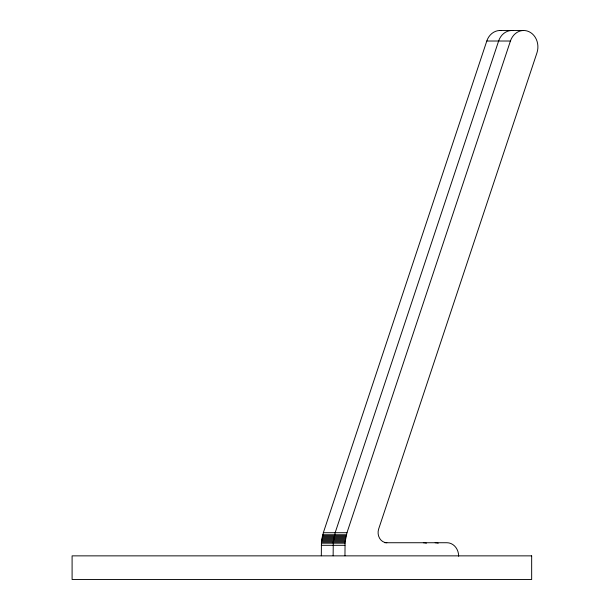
<?xml version="1.0" encoding="UTF-8"?>
<svg xmlns="http://www.w3.org/2000/svg" width="610" height="610" viewBox="0 0 610 610"><rect width="100%" height="100%" fill="white"/><g stroke="black" fill="none" stroke-linecap="round" stroke-linejoin="round"><path stroke-width="0.91" d="M321.317 555.771L321.447 542.092L323.338 532.713L486.795 41.022A16.417 14.213 -90 0 1 501.55 30.584M344.955 555.771L345.077 542.092L346.976 532.713L510.425 41.022A16.417 14.213 90 0 1 528.794 31.583A16.417 14.213 90 0 1 536.968 52.788L378.665 528.984A10.126 8.769 90 0 0 386.847 542.732M499.689 30.5L523.327 30.5M486.795 41.022L510.425 41.022M323.338 532.713L346.976 532.713M322.728 534.741L346.358 534.741M322.461 535.771L346.099 535.771M322.225 536.808L345.855 536.808M322.011 537.852L345.649 537.852M321.828 538.904L345.458 538.904M321.668 539.964L345.306 539.964M321.546 541.024L345.176 541.024M321.447 542.092L345.077 542.092M384.818 542.732L446.97 542.732A13.504 11.697 90 0 1 458.667 556.236M321.371 543.167L345.008 543.167M321.317 545.309L344.955 545.309M333.136 555.771L333.266 542.092L335.157 532.713L498.614 41.022A16.417 14.213 90 0 1 513.368 30.584M435.159 542.732A13.504 11.697 90 0 1 438.178 543.197M423.34 542.732A13.504 11.697 -90 0 1 426.367 543.197M531.661 555.862L72.094 555.862L72.094 579.5L531.661 579.5L531.661 555.862"/></g></svg>
